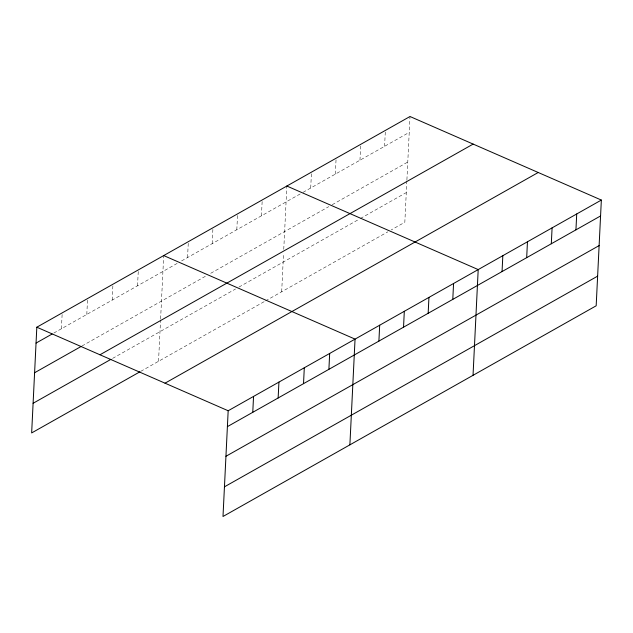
<?xml version="1.0" encoding="UTF-8"?>
<svg xmlns="http://www.w3.org/2000/svg" width="633" height="633" viewBox="0 0 633 633"><rect width="100%" height="100%" fill="white"/><g stroke="black" fill="none" stroke-linecap="round" stroke-linejoin="round"><path stroke-width="0.47" stroke-dasharray="3.17 2.37" d="M61.417 328.764L62.2 312.876M86.8 314.435L87.576 298.547M112.176 300.105L112.951 284.225M137.551 285.784L138.326 269.895M158.535 361.308L160.56 319.831M160.608 318.842L163.702 255.566M187.558 257.552L188.333 241.664M212.182 243.642L212.965 227.761M236.813 229.739L237.589 213.851M261.445 215.829L262.22 199.949M281.677 291.773L283.568 253.255M283.758 249.315L286.852 186.039M310.708 188.017L311.483 172.136M335.332 174.115L336.115 158.234M359.963 160.212L360.739 144.324M384.595 146.302L385.37 130.422M406.861 180.777L404.827 222.246L391.241 229.921M406.908 179.788L410.002 116.512M53.805 333.061L178.213 262.822M181.608 260.907L302.21 192.812M303.065 192.337L409.227 132.4M81.966 345.998L206.485 275.687M210.734 273.29L328.788 206.643M332.183 204.728L407.771 162.048M112.611 358.397L235.571 288.98M238.965 287.058L359.568 218.971M360.414 218.488L406.283 192.598M140.771 371.334L264.697 301.363M265.543 300.889L387.847 231.836"/><path stroke-width="0.95" d="M601.35 200.06L228.173 410.754L222.998 516.488L596.175 305.794L601.35 200.06L410.002 116.512L36.825 327.206L31.65 432.94L139.925 371.808M252.773 412.305L253.548 396.424M278.148 397.983L278.924 382.095M303.524 383.653L304.299 367.773M328.899 369.324L329.674 353.443M349.883 444.849L355.05 339.114L163.702 255.566M378.906 341.092L379.681 325.212M403.538 327.19L404.313 311.301M428.161 313.28L428.945 297.399M452.793 299.377L453.568 283.497M473.033 375.322L478.2 269.587L286.852 186.039M502.056 271.565L502.831 255.685M526.68 257.663L527.463 241.774M551.311 243.752L552.087 227.872M575.943 229.85L576.718 213.97M36.041 343.086L52.12 334.01M34.593 372.742L81.119 346.473M99.967 354.773L473.144 144.087M33.098 403.284L110.917 359.354M165.023 383.179L538.208 172.493M227.397 426.634L600.575 215.948M225.941 456.282L599.127 245.596M224.446 486.832L597.631 276.146M36.825 327.206L228.173 410.754"/></g></svg>
